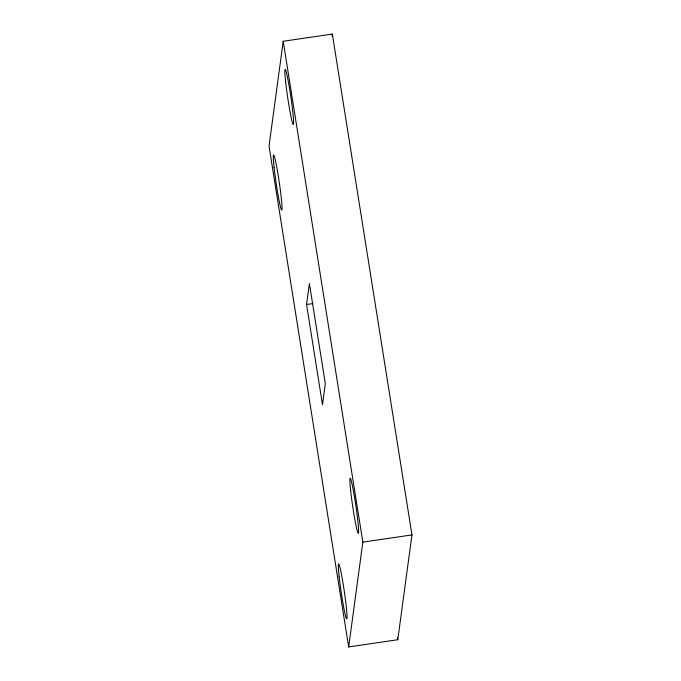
<?xml version="1.0" encoding="UTF-8"?>
<svg xmlns="http://www.w3.org/2000/svg" width="681" height="681" viewBox="0 0 681 681"><rect width="100%" height="100%" fill="white"/><g stroke="black" fill="none" stroke-linecap="round" stroke-linejoin="round"><path stroke-width="1.02" d="M283.211 41.277L269.038 146.092L348.672 646.95L397.789 639.723L411.962 534.908L332.328 34.05L283.211 41.277L362.845 542.136L348.672 646.95M332.047 36.144L332.328 34.05M306.561 304.509L309.395 283.543L325.322 383.718L322.488 404.684L306.561 304.509L312.834 303.59M362.845 542.136L411.962 534.908M397.457 637.62L397.789 639.723M350.647 490.652A27.853 1.609 81.6 0 0 358.163 533.24A27.853 1.609 81.6 0 0 353.848 493.299A27.853 1.609 81.6 0 0 350.647 490.652M285.654 81.873A27.853 1.609 81.6 0 0 293.17 124.461A27.853 1.609 81.6 0 0 288.855 84.521A27.853 1.609 81.6 0 0 285.654 81.873M274.085 167.415A27.853 1.609 81.6 0 0 281.602 210.003A27.853 1.609 81.6 0 0 277.286 170.063A27.853 1.609 81.6 0 0 274.085 167.415M339.087 576.194A27.853 1.609 81.6 0 0 346.603 618.782A27.853 1.609 81.6 0 0 342.279 578.841A27.853 1.609 81.6 0 0 339.087 576.194"/></g></svg>
